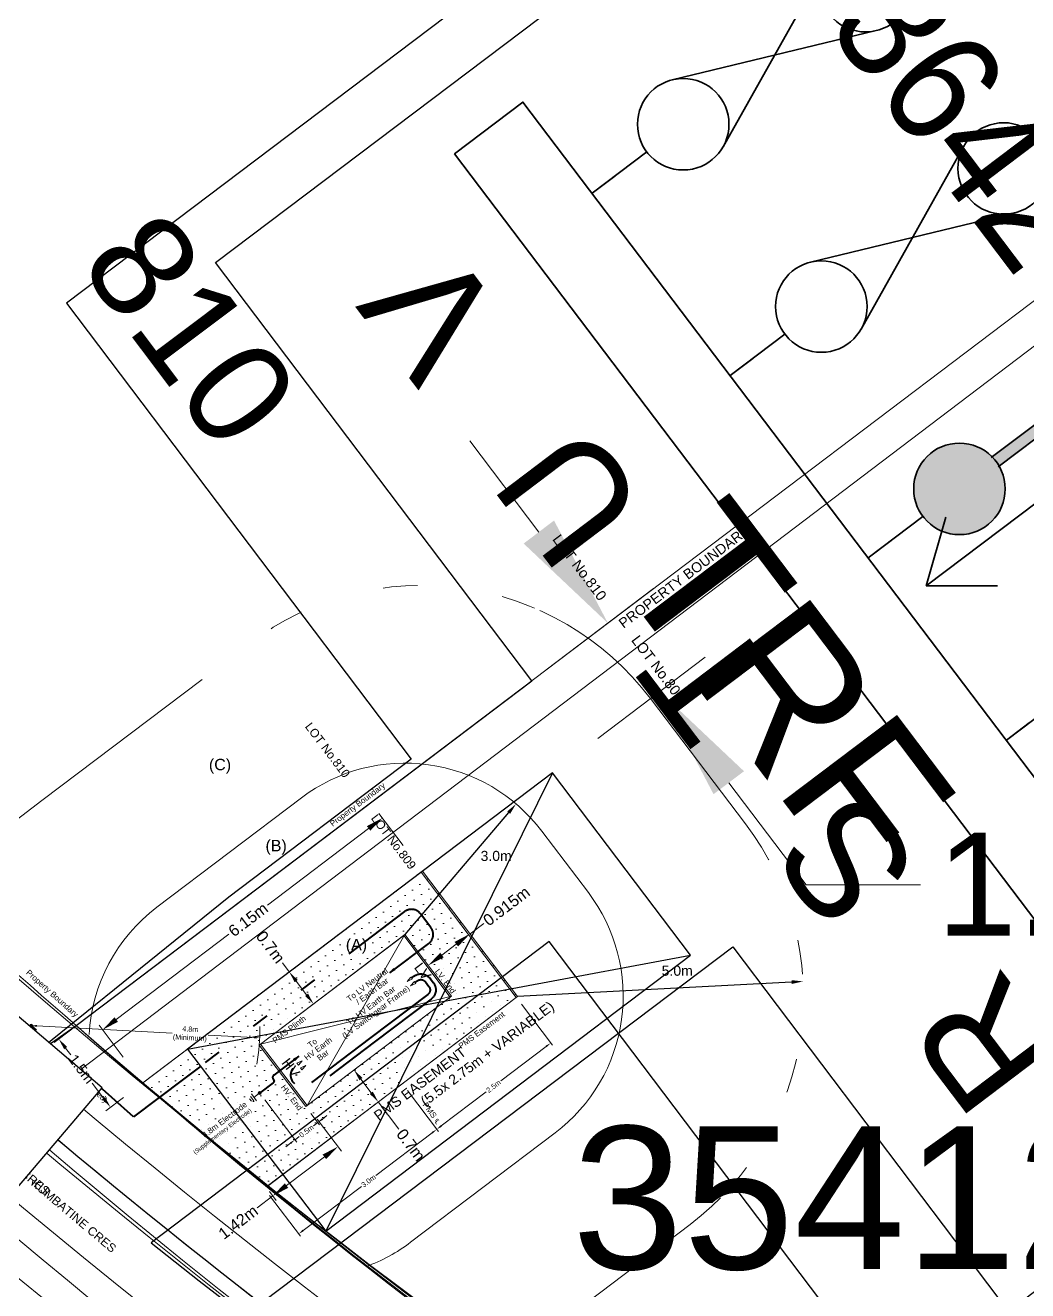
# Model space of a CAD drawing. Header units: metres. Extents: x 308278 to 310511, y 6271134 to 6272874.
# Drawn here: x 308893.37 to 308910.89, y 6272140.97 to 6272163.11 of the extents above; entities that cross this region are included whole.
import ezdxf
from ezdxf import colors
from ezdxf.entities.mleader import LeaderData, LeaderLine
from ezdxf.enums import TextEntityAlignment as Align
from ezdxf.math import Vec2, Vec3

# ---------------------------------------------------------------- set-up
doc = ezdxf.new("R2010")
doc.units = ezdxf.units.M
doc.set_wipeout_variables(frame=1)
for name, pattern in [('CENTERX2', [4, 2.5, -0.5, 0.5, -0.5]), ('DASHED', [19.05, 12.7, -6.35]), ('PHANTOM', [6.15, 3, -0.75, 0.3, -0.75, 0.3, -0.75, 0.3])]:
    doc.linetypes.add(name, pattern=pattern)
doc.layers.get('0').update_dxf_attribs({"color": 6})
for name, color, linetype, lineweight in [('_User Dimensions', 140, 'Continuous', 13), ('_User Miscellaneous7', 3, 'Continuous', 13), ('_User Miscellaneous9', 211, 'Continuous', 13), ('_User_HV_Exist', 1, 'Continuous', 35), ('_User_LV_Exist', 5, 'Continuous', 35), ('Cadastre Developer_SP_NEW', 92, 'Continuous', 15), ('Cadastre Land Parcels_SP_EXT', 118, 'Continuous', 15)]:
    doc.layers.add(name, color=color, linetype=linetype, lineweight=lineweight)
doc.layers.add('_User Miscellaneous10', color=252, linetype='Continuous', lineweight=13, plot=False, transparency=0.85)
doc.layers.add('Cadastre Roads_SP_NEW', color=214, linetype='Continuous', lineweight=15, transparency=0.8)
for name, color, linetype in [('Equip_SP_SL_NEW', 2, 'Continuous'), ('Mains_HV_New_V17', 2, 'Cable x'), ('Mains_LV_New_T84', 2, 'Cable x'), ('Sub_SP_NEW', 2, 'Continuous'), ('Trench_SP_NEW', 2, 'Continuous')]:
    doc.layers.add(name, color=color, linetype=linetype)
doc.styles.add('ARIAL', font='arial.ttf', dxfattribs={"height": 2})
doc.styles.add('iecARIAL', font='arial.ttf', dxfattribs={"height": 2})
doc.styles.get("Standard").update_dxf_attribs({"font": 'arial.ttf'})
doc.styles.add('SWITCH_LABEL', font='arial.ttf', dxfattribs={"height": 2})
doc.linetypes.add('Cable x', pattern='A,4.5,-0.01,["X",Standard,S=1.25,R=0,X=0,Y=-0.65],-1.2', length=5.71)
doc.linetypes.add('IE Trench HV', pattern='A,4,-0.4,["/",Standard,S=2,R=0,X=0.25,Y=-1],-1.6', length=6)
doc.dimstyles.new('1.8mm_1_1000', dxfattribs={"dimtxt": 1.8, "dimasz": 2, "dimexe": 1, "dimexo": 3, "dimgap": 0.5, "dimtad": 0, "dimtoh": 1, "dimlfac": -1, "dimzin": 12, "dimdsep": 46, "dimtxsty": 'Standard', "dimcen": 1, "dimclrd": 256, "dimclre": 256, "dimclrt": 256, "dimazin": 3, "dimtfac": 1, "dimtmove": 0, "dimatfit": 3, "dimfxl": 1, "dimtolj": 1, "dimtzin": 0, "dimlwd": -1, "dimlwe": -1, "dimarcsym": 0})
doc.dimstyles.new('1.8mm_1_50', dxfattribs={"dimtxt": 0.09, "dimasz": 0.1, "dimexe": 0.05, "dimexo": 0.15, "dimgap": 0.025, "dimtad": 0, "dimtoh": 1, "dimlfac": -1, "dimzin": 12, "dimdsep": 46, "dimtxsty": 'Standard', "dimcen": 1, "dimclrd": 256, "dimclre": 256, "dimclrt": 256, "dimazin": 3, "dimtfac": 1, "dimtmove": 0, "dimatfit": 3, "dimfxl": 1, "dimtolj": 1, "dimtzin": 0, "dimlwd": -1, "dimlwe": -1, "dimarcsym": 0})
doc.dimstyles.get("Standard").update_dxf_attribs({"dimtxt": 2, "dimasz": 3, "dimexe": 1, "dimexo": 3, "dimgap": 0.5, "dimtad": 0, "dimlfac": -1, "dimzin": 12, "dimdsep": 46, "dimtxsty": 'Standard', "dimcen": 1, "dimclrd": 256, "dimclre": 256, "dimclrt": 256, "dimadec": 0, "dimazin": 3, "dimtfac": 1, "dimtmove": 0, "dimatfit": 3, "dimfxl": 1, "dimfxlon": 1, "dimtolj": 1, "dimtzin": 0, "dimlwd": -1, "dimlwe": -1, "dimarcsym": 0})

# ---------------------------------------------------------------- blocks, each defined once
blk = doc.blocks.new('SUB_PADMOUNT_NEW')
for p, q in [((-4, 2), (4, -2)), ((4, 2), (-4, -2))]:
    blk.add_line(p, q)
blk.add_lwpolyline([(-4, -2), (4, -2), (4, 2), (-4, 2)], close=True)
at = {"flags": 8}
blk.add_attdef('ASSET_NUM', text='', height=2.5, dxfattribs=at).set_placement((0, 5), align=Align.MIDDLE_CENTER)
for tag, flags, p in [('STREET_CODE', 9, (1.5, 0)), ('NO_PHASES', 9, (1.5, -0.2)), ('OPERATING_VOLTAGE', 9, (1.5, -0.4)), ('ORIENTATION', 9, (1.5, -0.6)), ('OWNED_BY', 9, (1.5, -0.8)), ('OPERATED_BY', 9, (1.5, -1)), ('MAINTAINED_BY', 9, (1.5, -1.2)), ('CONSTRUCTED_VOLTAGE', 9, (1.5, -1.4)), ('SECONDARY_VOLTAGE', 9, (1.5, -1.6)), ('STATE', 9, (1.5, -1.8)), ('PARENT', 9, (1.5, -2)), ('SUBSTATION_TYPE', 9, (1.5, -2.2)), ('USAGE', 9, (1.5, -2.4)), ('LEGEND', 9, (1.5, -2.6)), ('SUBURB', 9, (1.5, -2.8)), ('STREETNAME', 9, (1.5, -3)), ('LOCATION', 9, (1.5, -3.2)), ('NOTES', 9, (1.5, -3.4)), ('Z', 1, (1.5, -3.6))]:
    blk.add_attdef(tag, text='', height=0.2, dxfattribs=dict(flags=flags)).set_placement(p, align=Align.MIDDLE_LEFT)
blk = doc.blocks.new('*U357')
at = {"layer": '_User_LV_Exist'}
blk.add_line((7.5, 0), (6.8, 0), dxfattribs=at)
at = {"layer": '_User_LV_Exist', "flags": 128}
for points in [[(5.68, -0.733), (2.317, 0.735)], [(5.68, 0.733), (2.317, -0.735)]]:
    blk.add_lwpolyline(points, dxfattribs=at)
at = {"layer": '_User_LV_Exist'}
blk.add_lwpolyline([(1.2, 0), (0, 0)], dxfattribs=at)
for centre in [(2, 0), (6, 0)]:
    blk.add_circle(centre, 0.8, dxfattribs=at)
blk = doc.blocks.new('*U358')
at = {"layer": '_User_LV_Exist'}
h = blk.add_hatch(color=256, dxfattribs=at)
h.dxf.hatch_style = 1
h.set_gradient(color1=(0, 0, 255), color2=(0, 0, 255), tint=1)
h.paths.add_polyline_path([(6.8, 0, -0.939221), (5.206, -0.1), (2.794, -0.1, -0.939221), (1.2, 0, -0.939221), (2.794, 0.1), (5.206, 0.1, -0.939221)])
for p, q in [((8.5, 0.5), (9.5, 0)), ((2.775, 0.1), (5.225, 0.1)), ((7.5, 0), (6.8, 0)), ((7.5, 0), (9.5, 0)), ((9.5, 0), (8.5, -0.5)), ((2.775, -0.1), (5.225, -0.1))]:
    blk.add_line(p, q, dxfattribs=at)
blk.add_lwpolyline([(1.2, 0), (0, 0)], dxfattribs=at)
for centre in [(2, 0), (6, 0)]:
    blk.add_circle(centre, 0.8, dxfattribs=at)
at = {"layer": '_User_LV_Exist', "insert": (10.75, 0), "char_height": 1.8, "attachment_point": 5, "rotation": 90}
blk.add_mtext('TRF', dxfattribs=at)
blk = doc.blocks.new('*U366')
at = {"layer": '_User_LV_Exist'}
for p, q in [((6, 0), (6, -0.5)), ((10, 0), (10, -0.5)), ((14, 0), (14, -0.5)), ((18, 0), (18, -0.5))]:
    blk.add_line(p, q, dxfattribs=at)
blk.add_lwpolyline([(0, 0), (20, 0), (20, 1.5), (0, 1.5)], close=True, dxfattribs=at)
at = {"layer": '_User_LV_Exist', "rotation": 270}
for name, p in [('*U357', (6, 0)), ('*U358', (10, 0)), ('*U357', (14, 0)), ('*U357', (18, 0))]:
    blk.add_blockref(name, p, dxfattribs=at)
at = {"layer": '_User_LV_Exist', "char_height": 2, "attachment_point": 5, "style": 'ARIAL'}
for s, insert in [('R', (2, 3.5)), ('S', (6, 3.5)), ('T', (10, 3.5)), ('U', (14, 3.5)), ('V', (18, 3.5))]:
    blk.add_mtext(s, dxfattribs=dict(at, insert=insert))
blk = doc.blocks.new('*U295')
at = {"layer": '_User_HV_Exist'}
for p, q in [((17.5, 0.75), (18.5, 0)), ((14, 0), (18.5, 0)), ((18.5, 0), (17.5, -0.75))]:
    blk.add_line(p, q, dxfattribs=at)
blk.add_text('TRF', height=2.5, rotation=89.9826, dxfattribs=at).set_placement((21.515, -0.055), align=Align.MIDDLE_CENTER)
blk = doc.blocks.new('SWG_SIE_ES_NEW')
for p, q in [((2.5, 0.75), (6.259, 2.118)), ((8, -1.5), (10, -1.5)), ((8.25, -2), (9.75, -2)), ((8.5, -2.5), (9.5, -2.5)), ((8.75, -3), (9.25, -3))]:
    blk.add_line(p, q)
blk.add_lwpolyline([(1.75, 0), (0, 0)])
at = {"flags": 128}
blk.add_lwpolyline([(7.25, 0), (9, 0), (9, -1.5)], dxfattribs=at)
for centre in [(2.5, 0), (6.5, 0)]:
    blk.add_circle(centre, 0.75)
at = {"flags": 1}
blk.add_attdef('Z', (0.121, -0.013), '', height=0.2, dxfattribs=at)
at = {"style": 'SWITCH_LABEL', "flags": 9}
blk.add_attdef('STREET_CODE', text='', height=0.2, dxfattribs=at).set_placement((0.121, -0.213), align=Align.MIDDLE_LEFT)
at = {"flags": 9}
for tag, p in [('ORIENTATION', (0.121, -0.413)), ('PARENT', (0.121, -0.613)), ('USAGE', (0.121, -0.813)), ('SUBURB', (0.121, -1.013)), ('STREETNAME', (0.121, -1.213)), ('LOCATION', (0.121, -1.413)), ('NOTES', (0.121, -1.613)), ('OWNED_BY', (0.11, -1.824)), ('OPERATED_BY', (0.103, -2.047)), ('MAINTAINED_BY', (0.102, -2.253))]:
    blk.add_attdef(tag, text='', height=0.2, dxfattribs=at).set_placement(p, align=Align.MIDDLE_LEFT)
at = {"style": 'ARIAL', "width": 0.9, "flags": 8}
blk.add_attdef('ASSET_NUM', text='', height=2, dxfattribs=at).set_placement((5.75, -4.5), align=Align.MIDDLE_CENTER)
blk = doc.blocks.new('COLUMN_NEW')
at = {"width": 0.9, "flags": 8}
blk.add_attdef('ASSET_NUM', text='', height=2, dxfattribs=at).set_placement((4, 2), align=Align.MIDDLE_LEFT)
at = {"flags": 1}
blk.add_attdef('Z', (-2.351, -1.813), '', height=0.2, rotation=270, dxfattribs=at)
at = {"flags": 9}
for tag, p in [('NOTES', (-2, -1.813)), ('SUBURB', (-1.8, -1.813)), ('STREETNAME', (-1.6, -1.813)), ('LOCATION', (-1.4, -1.813)), ('LEGEND', (-1.2, -1.813)), ('USAGE', (-1, -1.813)), ('STATE', (-0.8, -1.813)), ('OWNED_BY', (-0.6, -1.813)), ('COLUMN_TYPE', (-0.4, -1.813)), ('STREET_CODE', (-0.2, -1.813)), ('STRUCTURE_PLANT_NUMBER', (0.031, -1.813))]:
    blk.add_attdef(tag, text='', height=0.2, rotation=270, dxfattribs=at).set_placement(p, align=Align.MIDDLE_LEFT)
at = {"ltscale": 10, "transparency": 33554687}
blk.add_wipeout([(-1.5, -1.5), (-1.5, 1.5), (1.5, 1.5), (1.5, -1.5)], dxfattribs=at)
blk.add_lwpolyline([(-1.5, 1.5), (-1.5, -1.5), (1.5, -1.5), (1.5, 1.5)], close=True)
blk = doc.blocks.new('*D426')
at = {"layer": '_User Miscellaneous7', "color": 0, "transparency": 16777216}
for p, q in [((308897.554, 6272144.311), (308898.113, 6272143.574)), ((308898.361, 6272144.075), (308898.512, 6272143.876)), ((308898.561, 6272143.976), (308898.641, 6272144.036)), ((308898.481, 6272143.915), (308898.408, 6272143.86)), ((308898.083, 6272143.614), (308898.156, 6272143.669)), ((308898.003, 6272143.553), (308897.923, 6272143.493))]:
    blk.add_line(p, q, dxfattribs=at)
for points in [[(308898.551, 6272143.989), (308898.571, 6272143.962), (308898.481, 6272143.915)], [(308897.993, 6272143.566), (308898.013, 6272143.54), (308898.083, 6272143.614)]]:
    blk.add_solid(points, dxfattribs=at)
at = {"layer": '_User Miscellaneous7', "color": 0, "transparency": 16777216, "insert": (308898.282, 6272143.764), "char_height": 0.09, "attachment_point": 5, "rotation": 37.1377}
blk.add_mtext('\\A1;0.5m', dxfattribs=at)
blk = doc.blocks.new('*D427')
at = {"layer": '_User Miscellaneous7', "color": 0, "transparency": 16777216}
for p, q in [((308902.04, 6272145.983), (308902.583, 6272145.266)), ((308902.473, 6272145.245), (308901.68, 6272144.644)), ((308900.047, 6272144.474), (308900.59, 6272143.756)), ((308900.64, 6272143.856), (308901.427, 6272144.452))]:
    blk.add_line(p, q, dxfattribs=at)
for points in [[(308902.463, 6272145.258), (308902.483, 6272145.232), (308902.553, 6272145.305)], [(308900.63, 6272143.87), (308900.65, 6272143.843), (308900.56, 6272143.796)]]:
    blk.add_solid(points, dxfattribs=at)
at = {"layer": '_User Miscellaneous7', "color": 0, "transparency": 16777216, "insert": (308901.553, 6272144.548), "char_height": 0.09, "attachment_point": 5, "rotation": 37.1377}
blk.add_mtext('\\A1;2.5m', dxfattribs=at)
blk = doc.blocks.new('*D428')
at = {"layer": '_User Miscellaneous7', "color": 0, "transparency": 16777216}
for p, q in [((308900.047, 6272144.474), (308900.59, 6272143.756)), ((308900.48, 6272143.736), (308899.495, 6272142.989)), ((308898.225, 6272142.028), (308899.243, 6272142.799)), ((308897.636, 6272142.64), (308898.176, 6272141.928))]:
    blk.add_line(p, q, dxfattribs=at)
for points in [[(308900.47, 6272143.749), (308900.49, 6272143.722), (308900.56, 6272143.796)], [(308898.215, 6272142.041), (308898.235, 6272142.015), (308898.145, 6272141.968)]]:
    blk.add_solid(points, dxfattribs=at)
at = {"layer": '_User Miscellaneous7', "color": 0, "transparency": 16777216, "insert": (308899.369, 6272142.894), "char_height": 0.09, "attachment_point": 5, "rotation": 37.1377}
blk.add_mtext('\\A1;3.0m', dxfattribs=at)
blk = doc.blocks.new('*D425')
at = {"layer": '_User Miscellaneous7', "color": 0, "transparency": 16777216}
for p, q in [((308893.569, 6272145.605), (308895.932, 6272145.478)), ((308897.365, 6272145.402), (308896.562, 6272145.445))]:
    blk.add_line(p, q, dxfattribs=at)
for points in [[(308893.57, 6272145.622), (308893.568, 6272145.588), (308893.469, 6272145.61)], [(308897.366, 6272145.418), (308897.364, 6272145.385), (308897.464, 6272145.396)]]:
    blk.add_solid(points, dxfattribs=at)
at = {"layer": '_User Miscellaneous7', "color": 0, "transparency": 16777216, "insert": (308896.247, 6272145.461), "char_height": 0.09, "attachment_point": 5, "rotation": 356.9336}
blk.add_mtext('\\A1;4.8m\\P(Minimum)', dxfattribs=at)
blk = doc.blocks.new('*U424')
at = {"layer": '_User Miscellaneous7'}
h = blk.add_hatch(color=256, dxfattribs=at)
h.dxf.hatch_style = 1
h.paths.add_polyline_path([(-0.025, 0, -1), (0.025, 0, -1)])
h = blk.add_hatch(color=256, dxfattribs=at)
h.dxf.hatch_style = 1
h.paths.add_polyline_path([(-0.025, 0, -1), (0.025, 0, -1)])
for p, q in [((0.075, -0.125), (-0.075, -0.125)), ((0.05, -0.162), (-0.05, -0.163)), ((0.025, -0.2), (-0.025, -0.2)), ((0, -0.025), (0, -0.125))]:
    blk.add_line(p, q, dxfattribs=at)
blk.add_circle((0, 0), 0.025, dxfattribs=at)
at = {"layer": '_User Miscellaneous7', "color": 7, "insert": (0, -0.3), "char_height": 0.1, "attachment_point": 6, "rotation": 90.0184, "style": 'iecARIAL'}
blk.add_mtext('4.8m Electrode', dxfattribs=at)
blk = doc.blocks.new('*U423')
at = {"layer": '_User Miscellaneous7'}
h = blk.add_hatch(color=256, dxfattribs=at)
h.dxf.hatch_style = 1
h.paths.add_polyline_path([(-0.025, 0, -1), (0.025, 0, -1)])
h = blk.add_hatch(color=256, dxfattribs=at)
h.dxf.hatch_style = 1
h.paths.add_polyline_path([(-0.025, 0, -1), (0.025, 0, -1)])
for p, q in [((0.075, -0.125), (-0.075, -0.125)), ((0.05, -0.163), (-0.05, -0.163)), ((0.025, -0.2), (-0.025, -0.2)), ((0, -0.025), (0, -0.125))]:
    blk.add_line(p, q, dxfattribs=at)
blk.add_circle((0, 0), 0.025, dxfattribs=at)
at = {"layer": '_User Miscellaneous7', "color": 7, "attachment_point": 6, "rotation": 90, "style": 'iecARIAL'}
for s, insert, char_height in [('4.8m Electrode', (0, -0.3), 0.1), ('(Supplementary Electrode)', (0.15, -0.3), 0.075)]:
    blk.add_mtext(s, dxfattribs=dict(at, insert=insert, char_height=char_height))
blk = doc.blocks.new('*D459')
at = {"layer": '_User Miscellaneous9', "transparency": 16777216}
for p, q in [((308901.142, 6272147.216), (308901.381, 6272147.398)), ((308901.142, 6272147.216), (308901.202, 6272147.137)), ((308900.651, 6272146.845), (308900.902, 6272147.035)), ((308900.412, 6272146.664), (308900.352, 6272146.744))]:
    blk.add_line(p, q, dxfattribs=at)
for points in [[(308900.872, 6272147.075), (308900.933, 6272146.995), (308901.142, 6272147.216)], [(308900.621, 6272146.885), (308900.682, 6272146.805), (308900.412, 6272146.664)]]:
    blk.add_solid(points, dxfattribs=at)
at = {"layer": '_User Miscellaneous9', "transparency": 16777216, "insert": (308901.78, 6272147.7), "char_height": 0.2, "attachment_point": 5, "rotation": 37.1377}
blk.add_mtext('\\A1;0.915m', dxfattribs=at)
blk = doc.blocks.new('*D457')
at = {"layer": '_User Miscellaneous9', "transparency": 16777216}
for p, q in [((308898.472, 6272143.975), (308898.895, 6272143.417)), ((308898.595, 6272143.315), (308897.933, 6272142.813)), ((308897.637, 6272142.707), (308897.754, 6272142.552)), ((308897.694, 6272142.632), (308897.418, 6272142.423))]:
    blk.add_line(p, q, dxfattribs=at)
for points in [[(308898.565, 6272143.355), (308898.626, 6272143.275), (308898.835, 6272143.496)], [(308897.903, 6272142.853), (308897.963, 6272142.773), (308897.694, 6272142.632)]]:
    blk.add_solid(points, dxfattribs=at)
at = {"layer": '_User Miscellaneous9', "transparency": 16777216, "insert": (308897.088, 6272142.173), "char_height": 0.2, "attachment_point": 5, "rotation": 37.1377}
blk.add_mtext('\\A1;1.42m', dxfattribs=at)
blk = doc.blocks.new('*D458')
at = {"layer": '_User Miscellaneous9', "transparency": 16777216}
for p, q in [((308899.194, 6272144.895), (308899.035, 6272144.774)), ((308899.235, 6272144.675), (308899.416, 6272144.436)), ((308899.54, 6272144.279), (308899.457, 6272144.216)), ((308899.537, 6272144.276), (308899.899, 6272143.798))]:
    blk.add_line(p, q, dxfattribs=at)
for points in [[(308899.262, 6272144.695), (308899.209, 6272144.655), (308899.114, 6272144.834)], [(308899.443, 6272144.456), (308899.39, 6272144.416), (308899.537, 6272144.276)]]:
    blk.add_solid(points, dxfattribs=at)
at = {"layer": '_User Miscellaneous9', "transparency": 16777216, "insert": (308900.108, 6272143.522), "char_height": 0.2, "attachment_point": 5, "rotation": 307.1377}
blk.add_mtext('\\A1;0.7m', dxfattribs=at)
blk = doc.blocks.new('*D460')
at = {"layer": '_User Miscellaneous9', "transparency": 16777216}
for p, q in [((308899.971, 6272148.762), (308899.548, 6272149.32)), ((308899.369, 6272149.06), (308897.601, 6272147.72)), ((308894.956, 6272145.717), (308896.925, 6272147.208)), ((308895.079, 6272145.058), (308894.656, 6272145.616))]:
    blk.add_line(p, q, dxfattribs=at)
for points in [[(308899.339, 6272149.099), (308899.4, 6272149.02), (308899.609, 6272149.241)], [(308894.926, 6272145.757), (308894.986, 6272145.677), (308894.717, 6272145.536)]]:
    blk.add_solid(points, dxfattribs=at)
at = {"layer": '_User Miscellaneous9', "transparency": 16777216, "insert": (308897.263, 6272147.464), "char_height": 0.2, "attachment_point": 5, "rotation": 37.1377}
blk.add_mtext('\\A1;6.15m', dxfattribs=at)
blk = doc.blocks.new('*D464')
at = {"layer": '_User Dimensions', "transparency": 16777216}
for p, q in [((308902.346, 6272154.244), (308901.138, 6272155.838)), ((308902.472, 6272151.831), (308904.35, 6272153.253)), ((308903.378, 6272150.635), (308905.256, 6272152.057)), ((308905.666, 6272149.859), (308907.021, 6272148.071)), ((308907.021, 6272148.071), (308909.021, 6272148.071))]:
    blk.add_line(p, q, dxfattribs=at)
for points in [[(308902.611, 6272154.445), (308902.08, 6272154.042), (308903.553, 6272152.649)], [(308905.932, 6272150.06), (308905.4, 6272149.658), (308904.459, 6272151.453)]]:
    blk.add_solid(points, dxfattribs=at)
at = {"layer": '_User Dimensions', "transparency": 16777216, "insert": (308912.098, 6272148.071), "char_height": 1.8, "attachment_point": 5}
blk.add_mtext('\\A1;1.5m', dxfattribs=at)
blk = doc.blocks.new('*D465')
at = {"layer": '_User Miscellaneous9', "transparency": 16777216}
for p, q in [((308894.178, 6272145.549), (308893.872, 6272145.317)), ((308894.072, 6272145.218), (308894.164, 6272145.097)), ((308894.736, 6272144.341), (308894.535, 6272144.606)), ((308895.084, 6272144.354), (308894.777, 6272144.121))]:
    blk.add_line(p, q, dxfattribs=at)
for points in [[(308894.099, 6272145.238), (308894.046, 6272145.198), (308893.951, 6272145.377)], [(308894.763, 6272144.361), (308894.71, 6272144.321), (308894.857, 6272144.182)]]:
    blk.add_solid(points, dxfattribs=at)
at = {"layer": '_User Miscellaneous9', "transparency": 16777216, "insert": (308894.35, 6272144.852), "char_height": 0.18, "attachment_point": 5, "rotation": 307.1377}
blk.add_mtext('\\A1;1.5m', dxfattribs=at)
blk = doc.blocks.new('*D466')
at = {"layer": '_User Miscellaneous9', "transparency": 16777216}
for p, q in [((308897.982, 6272146.549), (308897.862, 6272146.708)), ((308898.062, 6272146.609), (308897.903, 6272146.488)), ((308898.284, 6272146.15), (308898.103, 6272146.389)), ((308898.405, 6272145.991), (308898.325, 6272145.93))]:
    blk.add_line(p, q, dxfattribs=at)
for points in [[(308898.13, 6272146.409), (308898.077, 6272146.369), (308897.982, 6272146.549)], [(308898.311, 6272146.17), (308898.258, 6272146.13), (308898.405, 6272145.991)]]:
    blk.add_solid(points, dxfattribs=at)
at = {"layer": '_User Miscellaneous9', "transparency": 16777216, "insert": (308897.653, 6272146.984), "char_height": 0.2, "attachment_point": 5, "rotation": 307.1377}
blk.add_mtext('\\A1;0.7m', dxfattribs=at)

msp = doc.modelspace()

# ---------------------------------------------------------------- hatches: boundary and pattern name
at = {"layer": '_User Miscellaneous9', "transparency": 33554534}
h = msp.add_hatch(dxfattribs=at)
h.set_pattern_fill('DOTS', color=256, scale=0.1, angle=-142.8623)
h.set_pattern_definition([(217.1377, (308895.92693, 6272144.992), (0.0325657, -0.1744747), [0, -0.15875])])
edge = h.paths.add_edge_path()
edge.add_line((308897.577, 6272142.787), (308901.972, 6272146.12))
edge.add_line((308901.972, 6272146.12), (308900.311, 6272148.313))
edge.add_line((308900.311, 6272148.313), (308895.42, 6272144.608))
edge.add_arc((308840.276, 6272077.103), 87.165, 48.89925, 50.75487, ccw=False)
h.paths.add_polyline_path([(308900.82, 6272146.126), (308898.293, 6272144.212), (308897.478, 6272145.288), (308900.005, 6272147.202)], flags=16)
edge = h.paths.add_edge_path(flags=0)
edge.add_arc((308898.949, 6272145.556), 0.005, 37.1377, 217.1377, ccw=False)
edge.add_arc((308898.949, 6272145.556), 0.005, -142.8623, 37.1377, ccw=False)

# ---------------------------------------------------------------- linework, layer by layer
at = {"layer": '_User Miscellaneous10', "flags": 128}
for points in [[(308983.747, 6272123.863), (308936.166, 6272087.784), (308902.123, 6272106.04, -0.081773), (308863.901, 6272135.545, 0.091013), (308835.161, 6272157.487), (308809.079, 6272170.599), (308834.217, 6272189.637), (308847.215, 6272183.102, -0.088004), (308882.34, 6272157.136, 0.08477), (308915.498, 6272130.981), (308936.71, 6272119.605, 0.281493), (308948.689, 6272120.283), (308969.591, 6272136.098)], [(308983.943, 6272125.266), (308936.073, 6272088.969), (308902.597, 6272106.921, -0.08176), (308864.637, 6272136.222, 0.091002), (308835.613, 6272158.38), (308810.963, 6272170.772), (308834.324, 6272188.464), (308846.768, 6272182.208, -0.087984), (308881.605, 6272156.457, 0.084752), (308915.022, 6272130.101), (308936.238, 6272118.724, 0.28196), (308949.276, 6272119.473), (308970.524, 6272135.549)], [(308984.139, 6272126.669), (308935.98, 6272090.153), (308903.07, 6272107.802, -0.081747), (308865.373, 6272136.899, 0.090992), (308836.064, 6272159.272), (308812.847, 6272170.944), (308834.432, 6272187.29), (308846.321, 6272181.313, -0.087963), (308880.871, 6272155.778, 0.084734), (308914.547, 6272129.221), (308935.765, 6272117.842, 0.282374), (308949.863, 6272118.664), (308971.456, 6272135.001)], [(308984.334, 6272128.072), (308935.888, 6272091.338), (308903.544, 6272108.683, -0.081734), (308866.109, 6272137.576, 0.090982), (308836.515, 6272160.164), (308814.73, 6272171.116), (308834.539, 6272186.117), (308845.874, 6272180.419, -0.087943), (308880.137, 6272155.099, 0.084715), (308914.071, 6272128.341), (308935.293, 6272116.961, 0.282745), (308950.452, 6272117.855), (308972.389, 6272134.452)], [(308984.53, 6272129.476), (308935.795, 6272092.522), (308904.017, 6272109.564, -0.081721), (308866.845, 6272138.253, 0.090972), (308836.966, 6272161.057), (308816.614, 6272171.288), (308834.646, 6272184.944), (308845.427, 6272179.524, -0.087922), (308879.403, 6272154.42, 0.084697), (308913.596, 6272127.462), (308934.82, 6272116.08, 0.283079), (308951.04, 6272117.046), (308973.321, 6272133.904)], [(308984.726, 6272130.879), (308935.702, 6272093.707), (308904.49, 6272110.444, -0.081708), (308867.58, 6272138.931, 0.090962), (308837.417, 6272161.949), (308818.498, 6272171.46), (308834.753, 6272183.771), (308844.98, 6272178.63, -0.087901), (308878.669, 6272153.741, 0.08468), (308913.12, 6272126.582), (308934.347, 6272115.199, 0.283383), (308951.629, 6272116.238)]]:
    msp.add_lwpolyline(points, format="xyb", dxfattribs=at)
at = {"layer": '_User Miscellaneous10', "color": 4, "flags": 128}
msp.add_lwpolyline([(308984.08, 6272126.248), (308936.008, 6272089.798), (308902.928, 6272107.538, -0.081751), (308865.152, 6272136.696, 0.090995), (308835.928, 6272159.004), (308812.282, 6272170.892), (308834.399, 6272187.642), (308846.455, 6272181.582, -0.08797), (308881.091, 6272155.982, 0.084739), (308914.689, 6272129.485), (308935.907, 6272118.107, 0.282255), (308949.687, 6272118.906), (308971.177, 6272135.165)], format="xyb", dxfattribs=at)
at = {"layer": '_User Miscellaneous7'}
for p, q in [((308894.258, 6272145.61), (308915.941, 6272162.031)), ((308897.455, 6272145.271), (308899.982, 6272147.184)), ((308899.81, 6272146.609), (308899.742, 6272146.532)), ((308899.828, 6272146.585), (308899.742, 6272146.532)), ((308900.11, 6272146.46), (308900.043, 6272146.384)), ((308900.135, 6272146.428), (308900.11, 6272146.46)), ((308900.135, 6272146.428), (308900.043, 6272146.384)), ((308900.171, 6272146.38), (308900.103, 6272146.304)), ((308900.195, 6272146.348), (308900.103, 6272146.304)), ((308900.195, 6272146.348), (308900.171, 6272146.38)), ((308898.057, 6272145.03), (308898.149, 6272145.075)), ((308898.058, 6272145.031), (308898.149, 6272145.075)), ((308898.082, 6272144.999), (308898.058, 6272145.031)), ((308898.082, 6272144.999), (308898.149, 6272145.075)), ((308898.117, 6272144.951), (308898.209, 6272144.995)), ((308898.142, 6272144.919), (308898.117, 6272144.951)), ((308898.142, 6272144.919), (308898.209, 6272144.995)), ((308898.178, 6272144.871), (308898.27, 6272144.915)), ((308898.202, 6272144.839), (308898.27, 6272144.915)), ((308898.202, 6272144.839), (308898.178, 6272144.871))]:
    msp.add_line(p, q, dxfattribs=at)
for points in [[(308894.258, 6272145.61, -0.018422), (308887.984, 6272151.465)], [(308914.491, 6272129.317, -0.055527), (308892.978, 6272144.134, -0.018422), (308886.624, 6272150.065)], [(308916.11, 6272130.441, -0.057393), (308894.258, 6272145.61)]]:
    msp.add_lwpolyline(points, format="xyb", dxfattribs=at)
at = {"layer": '_User Miscellaneous7', "linetype": 'DASHED', "lineweight": 15, "ltscale": 0.5}
msp.add_lwpolyline([(308900.289, 6272148.295), (308901.949, 6272146.103), (308899.956, 6272144.593), (308897.587, 6272142.791, -0.006085), (308895.416, 6272144.605), (308900.289, 6272148.295)], format="xyb", close=True, dxfattribs=at)
at = {"layer": '_User Miscellaneous7', "linetype": 'PHANTOM', "lineweight": 40, "flags": 128}
for points in [[(308899.742, 6272146.532), (308900.42, 6272147.045, 0.414214), (308900.458, 6272147.326), (308900.277, 6272147.565, 0.414214), (308899.997, 6272147.604), (308896.131, 6272144.675), (308895.256, 6272144.013), (308895.256, 6272144.013), (308895.256, 6272144.013), (308893.469, 6272145.611)], [(308900.123, 6272146.444), (308900.162, 6272146.474, -0.414214), (308900.443, 6272146.436), (308900.503, 6272146.356, -0.414214), (308900.464, 6272146.076), (308899.468, 6272145.321), (308898.392, 6272144.506, -0.414214), (308898.111, 6272144.545), (308898.051, 6272144.624, -0.414214), (308898.09, 6272144.905), (308898.209, 6272144.995)], [(308900.183, 6272146.364), (308900.223, 6272146.395, -0.414214), (308900.363, 6272146.375), (308900.423, 6272146.295, -0.414214), (308900.404, 6272146.155), (308899.407, 6272145.401), (308898.331, 6272144.586, -0.414214), (308898.191, 6272144.605), (308898.131, 6272144.685, -0.414214), (308898.15, 6272144.825), (308898.27, 6272144.915)]]:
    msp.add_lwpolyline(points, format="xyb", dxfattribs=at)
at = {"layer": '_User Miscellaneous7', "lineweight": 15, "flags": 128}
msp.add_lwpolyline([(308898.27, 6272144.194), (308898.27, 6272144.194), (308900.797, 6272146.108), (308899.982, 6272147.184), (308897.455, 6272145.271)], close=True, dxfattribs=at)
msp.add_lwpolyline([(308898.27, 6272144.194), (308898.27, 6272144.194), (308900.797, 6272146.108), (308899.982, 6272147.184), (308897.455, 6272145.271)], close=True, dxfattribs=at)
at = {"layer": '_User Miscellaneous7', "linetype": 'PHANTOM', "lineweight": 40, "ltscale": 3, "flags": 128}
msp.add_lwpolyline([(308898.149, 6272145.075), (308897.71, 6272144.743, 0.414214), (308897.701, 6272144.673), (308897.707, 6272144.665, -0.414214), (308897.699, 6272144.609), (308897.464, 6272144.431)], format="xyb", dxfattribs=at)
at = {"layer": '_User Miscellaneous7', "color": 0, "ltscale": 10}
msp.add_arc((308893.682, 6272145.593), 3.788, 350.0338, 0.0042, dxfattribs=at)
at = {"layer": '_User Miscellaneous9'}
for p, q in [((308894.258, 6272145.61), (308915.941, 6272162.031)), ((308897.478, 6272145.288), (308900.005, 6272147.202)), ((308900.005, 6272147.202), (308898.293, 6272144.212)), ((308900.82, 6272146.126), (308897.478, 6272145.288))]:
    msp.add_line(p, q, dxfattribs=at)
at = {"layer": '_User Miscellaneous9', "linetype": 'PHANTOM', "ltscale": 2, "flags": 128}
msp.add_lwpolyline([(308891.969, 6272147.747, -0.102792), (308893.307, 6272149.28), (308893.657, 6272149.545), (308897.293, 6272152.298, -0.414214), (308904.297, 6272151.331), (308905.958, 6272149.139, -0.414214), (308904.99, 6272142.134), (308901.645, 6272139.6)], format="xyb", dxfattribs=at)
at = {"layer": '_User Miscellaneous9'}
for points in [[(308894.258, 6272145.61, -0.018422), (308887.984, 6272151.465)], [(308916.135, 6272130.46, -0.056323), (308894.258, 6272145.61)]]:
    msp.add_lwpolyline(points, format="xyb", dxfattribs=at)
at = {"layer": '_User Miscellaneous9', "linetype": 'PHANTOM', "ltscale": 2}
msp.add_lwpolyline([(308894.482, 6272145.455, -0.220246), (308895.666, 6272147.68), (308898.193, 6272149.594, -0.414214), (308902.396, 6272149.013), (308903.211, 6272147.937, -0.414214), (308902.631, 6272143.734), (308900.104, 6272141.82, -0.074478), (308899.324, 6272141.395)], format="xyb", dxfattribs=at)
at = {"layer": '_User Miscellaneous9', "linetype": 'Continuous'}
msp.add_lwpolyline([(308900.311, 6272148.313), (308901.972, 6272146.12), (308897.595, 6272142.8, -0.005967), (308895.42, 6272144.608)], format="xyb", close=True, dxfattribs=at)
at = {"layer": '_User Miscellaneous9', "flags": 128}
msp.add_lwpolyline([(308898.293, 6272144.212), (308898.293, 6272144.212), (308900.82, 6272146.126), (308900.005, 6272147.202), (308897.478, 6272145.288)], close=True, dxfattribs=at)
at = {"layer": '_User Miscellaneous9'}
msp.add_circle((308898.949, 6272145.556), 0.005, dxfattribs=at)
at = {"layer": 'Cadastre Developer_SP_NEW'}
msp.add_line((308894.258, 6272145.61), (308915.941, 6272162.031), dxfattribs=at)
for points in [[(308894.258, 6272145.61, -0.018422), (308887.984, 6272151.465)], [(308915.498, 6272130.981, -0.055514), (308894.258, 6272145.61)]]:
    msp.add_lwpolyline(points, format="xyb", dxfattribs=at)
at = {"layer": 'Cadastre Land Parcels_SP_EXT', "linetype": 'Continuous'}
for points in [[(308941.022, 6272180.29), (308898.093, 6272237.305), (308896.279, 6272235.928), (308669.335, 6272063.607), (308712.482, 6272006.767), (308766.292, 6272047.622), (308898.042, 6272147.657), (308941.022, 6272180.29)], [(308983.983, 6272123.301), (308943.405, 6272177.112), (308941.022, 6272180.29), (308898.042, 6272147.657), (308766.292, 6272047.622), (308712.482, 6272006.767), (308755.633, 6271949.921), (308899.805, 6272059.389), (308983.983, 6272123.301)]]:
    msp.add_lwpolyline(points, close=True, dxfattribs=at)
at = {"layer": 'Cadastre Roads_SP_NEW'}
msp.add_arc((308970.555, 6272233.65), 120, 224.8657, 241.79703, dxfattribs=at)
at = {"layer": 'Mains_HV_New_V17', "color": 1, "linetype": 'Cable x', "flags": 128}
for points in [[(309050.106, 6272061.045), (309046.342, 6272065.946), (309036.61, 6272058.594), (308984.334, 6272128.072), (308974.254, 6272133.356), (308967.24, 6272128.049), (308951.629, 6272116.238, -0.283383), (308934.347, 6272115.199), (308913.12, 6272126.582, -0.060191), (308890.153, 6272142.732), (308894.258, 6272145.61), (308902.222, 6272151.641), (308896.694, 6272158.956), (308908.662, 6272167.999)], [(309054.533, 6272079.659), (309055.739, 6272078.063), (309048.609, 6272072.57), (309043.907, 6272069.173), (309043.907, 6272069.173), (309043.907, 6272069.173), (309043.907, 6272069.173), (309043.907, 6272069.173), (309035.763, 6272063.045), (308984.726, 6272130.879), (308974.418, 6272135.985), (308967.095, 6272130.447), (308950.452, 6272117.855, -0.282745), (308935.293, 6272116.961), (308914.071, 6272128.341, -0.041196), (308896.409, 6272139.939), (308905.738, 6272146.988), (308911.164, 6272139.808), (308923.131, 6272148.851)]]:
    msp.add_lwpolyline(points, format="xyb", dxfattribs=at)
at = {"layer": 'Mains_LV_New_T84', "color": 6, "linetype": 'Cable x', "flags": 128}
for points in [[(308909.264, 6272164.704), (308910.859, 6272165.91), (308908.448, 6272169.101), (308894.087, 6272158.249), (308900.116, 6272150.271), (308896.925, 6272147.859), (308892.587, 6272144.359, -0.012347), (308884.388, 6272151.879)], [(308918.91, 6272151.939), (308920.506, 6272153.144), (308922.917, 6272149.953), (308922.917, 6272149.953), (308908.557, 6272139.101), (308908.557, 6272139.101), (308902.528, 6272147.079), (308895.567, 6272141.809, 0.042358), (308914.547, 6272129.221), (308935.765, 6272117.842, 0.282374), (308949.863, 6272118.664), (308955.648, 6272123.039)]]:
    msp.add_lwpolyline(points, format="xyb", dxfattribs=at)
at = {"layer": 'Trench_SP_NEW', "color": 2, "linetype": 'IE Trench HV', "ltscale": 0.7, "flags": 128}
msp.add_lwpolyline([(308970.468, 6272144.437), (308972.238, 6272142.073), (308971.009, 6272135.038), (308949.722, 6272118.919, -0.28231), (308935.907, 6272118.107), (308914.689, 6272129.485, -0.050978), (308893.355, 6272144.098)], format="xyb", dxfattribs=at)

# ---------------------------------------------------------------- block references
at = {"layer": '_User Miscellaneous7', "ltscale": 10, "rotation": 318.2137636640293}
msp.add_blockref('*U424', (308893.469, 6272145.61), dxfattribs=at)
at = {"layer": '_User Miscellaneous7', "rotation": 307.1376644635916}
msp.add_blockref('*U423', (308897.464, 6272144.431), dxfattribs=at)
at = {"layer": '_User_HV_Exist', "linetype": 'CENTERX2', "rotation": 217.0774477619662}
msp.add_blockref('*U295', (308923.875, 6272164.454), dxfattribs=at)
at = {"layer": '_User_HV_Exist', "linetype": 'CENTERX2'}
ref = msp.add_blockref('SWG_SIE_ES_NEW', (308909.459, 6272168.602), dxfattribs=dict(at, rotation=307.0774477619663))
ref.add_attrib('ASSET_NUM', 'D3642', dxfattribs={"layer": '0', "height": 2, "rotation": 307.0774, "style": 'ARIAL', "width": 0.9}).set_placement((308909.283, 6272162.201), align=Align.MIDDLE_CENTER)
at = {"layer": '_User_LV_Exist', "rotation": 127.1376653749759}
msp.add_blockref('*U366', (308914.142, 6272145.819), dxfattribs=at)
at = {"layer": 'Sub_SP_NEW'}
ref = msp.add_blockref('SUB_PADMOUNT_NEW', (308900.6, 6272146.022), dxfattribs=dict(at, rotation=37.13766537116459))
ref.add_attrib('ASSET_NUM', '35412', dxfattribs={"layer": '0', "height": 2.5}).set_placement((308907.781, 6272142.601), align=Align.MIDDLE_CENTER)

# ---------------------------------------------------------------- texts
at = {"layer": '_User Miscellaneous7', "color": 7, "attachment_point": 5, "line_spacing_factor": 0.84}
for s, insert, char_height, rotation in [('LOT No.810', (308898.651, 6272150.429), 0.15, 307.1377), ('Property Boundary', (308899.184, 6272149.467), 0.1, 37.1377), ('LOT No.809 ', (308899.806, 6272148.826), 0.15, 307.1377), ('Property Boundary', (308893.828, 6272146.163), 0.1, 318.2138), ('To LV Neutral \\P/ Earth Bar', (308899.389, 6272146.267), 0.1, 37.1377), ('LV. End', (308900.711, 6272146.388), 0.1, 307.1377), ('To HV Earth Bar\\P(LV Switchgear Frame)', (308899.462, 6272145.894), 0.1, 37.1377), ('PMS Easement', (308901.346, 6272145.532), 0.1, 37.1377), ('PMS Plinth', (308897.982, 6272145.544), 0.1, 37.1377), ('To\\P HV Earth\\P Bar', (308898.471, 6272145.194), 0.1, 37.1377), ('14.0m (Insulated)', (308894.37, 6272144.645), 0.1, 318.2138), ('HV. End', (308898.024, 6272144.353), 0.1, 307.1377), ('PMS {\\fISOCPEUR|b0|i0|c0|p34;℄}', (308900.466, 6272144.086), 0.1, 307.1377), ('KUMBATINE CRES', (308893.053, 6272143.287), 0.15, 319.7953)]:
    msp.add_mtext(s, dxfattribs=dict(at, insert=insert, char_height=char_height, rotation=rotation))
at = {"layer": '_User Miscellaneous9', "char_height": 0.18, "attachment_point": 5, "rotation": 307.1377, "line_spacing_factor": 0.84}
for s, insert in [('LOT No.810', (308903.058, 6272153.623)), ('LOT No.809 ', (308904.436, 6272151.858))]:
    msp.add_mtext(s, dxfattribs=dict(at, insert=insert))
at = {"layer": '_User Miscellaneous9', "color": 7, "char_height": 0.175, "width": 4.4388, "attachment_point": 5, "rotation": 37.1377}
for s, insert in [('PROPERTY BOUNDARY ', (308904.889, 6272153.463)), ('PMS EASEMENT                                       (5.5x 2.75m + VARIABLE) ', (308901.318, 6272145.175))]:
    msp.add_mtext(s, dxfattribs=dict(at, insert=insert))
at = {"layer": '_User Miscellaneous9', "color": 7, "attachment_point": 5}
for s, insert, char_height in [('(C) ', (308896.771, 6272150.147), 0.2), ('(B) ', (308897.752, 6272148.729), 0.2), ('(A) ', (308899.156, 6272146.998), 0.2), ('5.0m ', (308904.765, 6272146.569), 0.175)]:
    msp.add_mtext(s, dxfattribs=dict(at, insert=insert, char_height=char_height))
at = {"layer": '_User Miscellaneous9', "insert": (308901.599, 6272148.578), "char_height": 0.175, "attachment_point": 5}
msp.add_mtext('3.0m ', dxfattribs=at)
at = {"layer": '_User Miscellaneous9', "color": 7, "char_height": 0.175, "attachment_point": 5, "rotation": 307.1377}
for s, insert in [('LV', (308900.315, 6272146.559)), ('HV', (308898.01, 6272144.875))]:
    msp.add_mtext(s, dxfattribs=dict(at, insert=insert))
at = {"layer": '_User Miscellaneous9', "color": 7, "insert": (308894.215, 6272142.286), "char_height": 0.15, "attachment_point": 5, "rotation": 319.7953, "line_spacing_factor": 0.84}
msp.add_mtext('KUMBATINE CRES', dxfattribs=at)
at = {"layer": 'Cadastre Developer_SP_NEW'}
msp.add_text('810', height=1.8, rotation=306.9055, dxfattribs=at).set_placement((308895.539, 6272157.243), align=Align.CENTER)

# ---------------------------------------------------------------- dimensions: what is measured, and where the dimension line sits
at = {"layer": '_User Dimensions', "color": 6}
dim = msp.add_linear_dim(base=(308903.553, 6272152.649), p1=(308902.581, 6272150.031), p2=(308901.675, 6272151.227), angle=127.1377, text='1.5m', dimstyle='1.8mm_1_1000', override={"dimexo": 1, "dimtofl": 0}, dxfattribs=at)
dim.commit()
dim.dimension.update_dxf_attribs({"geometry": '*D464', "text_midpoint": (308912.098, 6272148.071), "dimtype": 161})
at = {"layer": '_User Miscellaneous7', "color": 7}
for base, p1, p2, angle, text, override, picture, middle, dimtype in [((308900.56, 6272143.796), (308901.949, 6272146.103), (308899.956, 6272144.593), 217.1377, '2.5m', {"dimclrd": 0, "dimclre": 0, "dimclrt": 0}, '*D427', (308901.553, 6272144.548), 160), ((308893.469, 6272145.61), (308897.464, 6272145.396), (308893.469, 6272145.61), 176.9336, '4.8m\\P(Minimum)', {"dimse1": 1, "dimse2": 1, "dimclrd": 0, "dimclre": 0, "dimclrt": 0}, '*D425', (308896.247, 6272145.461), 161), ((308898.145, 6272141.968), (308899.956, 6272144.593), (308897.546, 6272142.759), 217.1377, '3.0m', {"dimclrd": 0, "dimclre": 0, "dimclrt": 0}, '*D428', (308899.369, 6272142.894), 160), ((308898.083, 6272143.614), (308898.27, 6272144.194), (308897.464, 6272144.431), 217.1377, '0.5m', {"dimclrd": 0, "dimclre": 0, "dimclrt": 0}, '*D426', (308898.282, 6272143.764), 160)]:
    dim = msp.add_linear_dim(base=base, p1=p1, p2=p2, angle=angle, text=text, dimstyle='1.8mm_1_50', override=override, dxfattribs=at)
    dim.commit()
    dim.dimension.update_dxf_attribs({"geometry": picture, "text_midpoint": middle, "dimtype": dimtype})
at = {"layer": '_User Miscellaneous9'}
for base, p1, p2, angle, text, override, picture, middle in [((308899.609, 6272149.241), (308895.42, 6272144.608), (308900.311, 6272148.313), 217.1377, '6.15m', {"dimscale": 0.1, "dimexo": 1, "dimfxl": 6}, '*D460', (308897.263, 6272147.464)), ((308897.982, 6272146.549), (308898.542, 6272146.094), (308898.501, 6272146.941), 307.1377, '0.7m', {"dimscale": 0.1, "dimasz": 2}, '*D466', (308897.653, 6272146.984)), ((308899.114, 6272144.834), (308899.779, 6272144.46), (308899.738, 6272145.307), 307.1377, '0.7m', {"dimscale": 0.1, "dimasz": 2}, '*D458', (308900.108, 6272143.522)), ((308898.835, 6272143.496), (308897.577, 6272142.787), (308898.293, 6272144.212), 217.1377, '1.42m', {"dimscale": 0.1, "dimexo": 1, "dimfxl": 6}, '*D457', (308897.088, 6272142.173))]:
    dim = msp.add_linear_dim(base=base, p1=p1, p2=p2, angle=angle, text=text, dimstyle='Standard', override=override, dxfattribs=at)
    dim.commit()
    dim.dimension.update_dxf_attribs({"geometry": picture, "text_midpoint": middle, "dimtype": 160})
dim = msp.add_linear_dim(base=(308901.142, 6272147.216), p1=(308900.412, 6272146.664), p2=(308901.142, 6272147.216), angle=217.1377, text='0.915m', dimstyle='Standard', override={"dimscale": 0.1}, dxfattribs=at)
dim.commit()
dim.dimension.update_dxf_attribs({"geometry": '*D459', "text_midpoint": (308901.78, 6272147.7)})

# ---------------------------------------------------------------- leaders
ml = msp.add_multileader_mtext('Standard', dxfattribs=at)
ml.set_content('', color=256)
ml.set_leader_properties()
ml.build(insert=Vec2(0, 0))
ml.multileader.update_dxf_attribs({"has_dogleg": 0, "text_left_attachment_type": 2, "text_right_attachment_type": 2, "dogleg_length": 0.01, "arrow_head_size": 0.2})
ctx = ml.context
ctx.base_point, ctx.char_height, ctx.arrow_head_size, ctx.landing_gap_size, ctx.plane_origin, ctx.plane_x_axis, ctx.plane_y_axis = Vec3(308900.005, 6272147.202), 3, 0.2, 0.001, Vec3(308898.293, 6272144.212), Vec3(-0.797187, -0.603732), Vec3(0.603732, -0.797187)
ctx.left_attachment, ctx.right_attachment = 2, 2
notes = []
notes.append((ctx, [(0, (1, 1, 0), (308900.013, 6272147.208), (-0.797187, -0.603732), 0.01, [(0, [(308901.947, 6272149.488)], 0, [])])]))
ctx.mtext.insert, ctx.mtext.text_direction, ctx.mtext.rotation, ctx.mtext.flow_direction = Vec3(308900.909, 6272146.006), Vec3(-0.797187, -0.603732), 3.789767, 5
ml = msp.add_multileader_mtext('Standard', dxfattribs=at)
ml.set_content('', color=256)
ml.set_leader_properties()
ml.build(insert=Vec2(0, 0))
ml.multileader.update_dxf_attribs({"has_dogleg": 0, "text_left_attachment_type": 2, "text_right_attachment_type": 2, "dogleg_length": 0.01, "arrow_head_size": 0.2})
ctx = ml.context
ctx.base_point, ctx.char_height, ctx.arrow_head_size, ctx.landing_gap_size, ctx.plane_origin, ctx.plane_x_axis, ctx.plane_y_axis = Vec3(308901.972, 6272146.12), 3, 0.2, 0.001, Vec3(308900.404, 6272146.658), Vec3(-0.797187, -0.603732), Vec3(0.603732, -0.797187)
ctx.left_attachment, ctx.right_attachment = 2, 2
notes.append((ctx, [(0, (1, 1, 0), (308901.98, 6272146.126), (-0.797187, -0.603732), 0.01, [(0, [(308906.965, 6272146.383)], 0, [])])]))
ctx.mtext.insert, ctx.mtext.text_direction, ctx.mtext.rotation, ctx.mtext.flow_direction = Vec3(308902.877, 6272144.924), Vec3(-0.797187, -0.603732), 3.789767, 5
for ctx, leaders in notes:
    for number, flags, end, landing, length, lines in leaders:
        leader = LeaderData()
        leader.index, (leader.has_last_leader_line, leader.has_dogleg_vector, leader.attachment_direction) = number, flags
        leader.last_leader_point, leader.dogleg_vector, leader.dogleg_length = Vec3(end), Vec3(landing), length
        for number, points, colour, breaks in lines:
            line = LeaderLine()
            line.index, line.vertices, line.color, line.breaks = number, Vec3.list(points), colors.encode_raw_color(colour), breaks
            leader.lines.append(line)
        ctx.leaders.append(leader)

# ---------------------------------------------------------------- next in the draw order: block references
at = {"layer": 'Equip_SP_SL_NEW', "rotation": 319.5952818749548}
msp.add_blockref('COLUMN_NEW', (308892.596, 6272144.351), dxfattribs=at)

# ---------------------------------------------------------------- next in the draw order: dimensions: what is measured, and where the dimension line sits
at = {"layer": '_User Miscellaneous9', "color": 6}
dim = msp.add_linear_dim(base=(308894.857, 6272144.182), p1=(308894.258, 6272145.61), p2=(308895.164, 6272144.414), angle=307.1377, text='1.5m', dimstyle='1.8mm_1_1000', override={"dimtxt": 0.18, "dimasz": 0.2, "dimexe": 0.1, "dimexo": 0.1, "dimgap": 0.05}, dxfattribs=at)
dim.commit()
dim.dimension.update_dxf_attribs({"geometry": '*D465', "text_midpoint": (308894.35, 6272144.852), "dimtype": 161})

doc.saveas('drawing.dxf')
